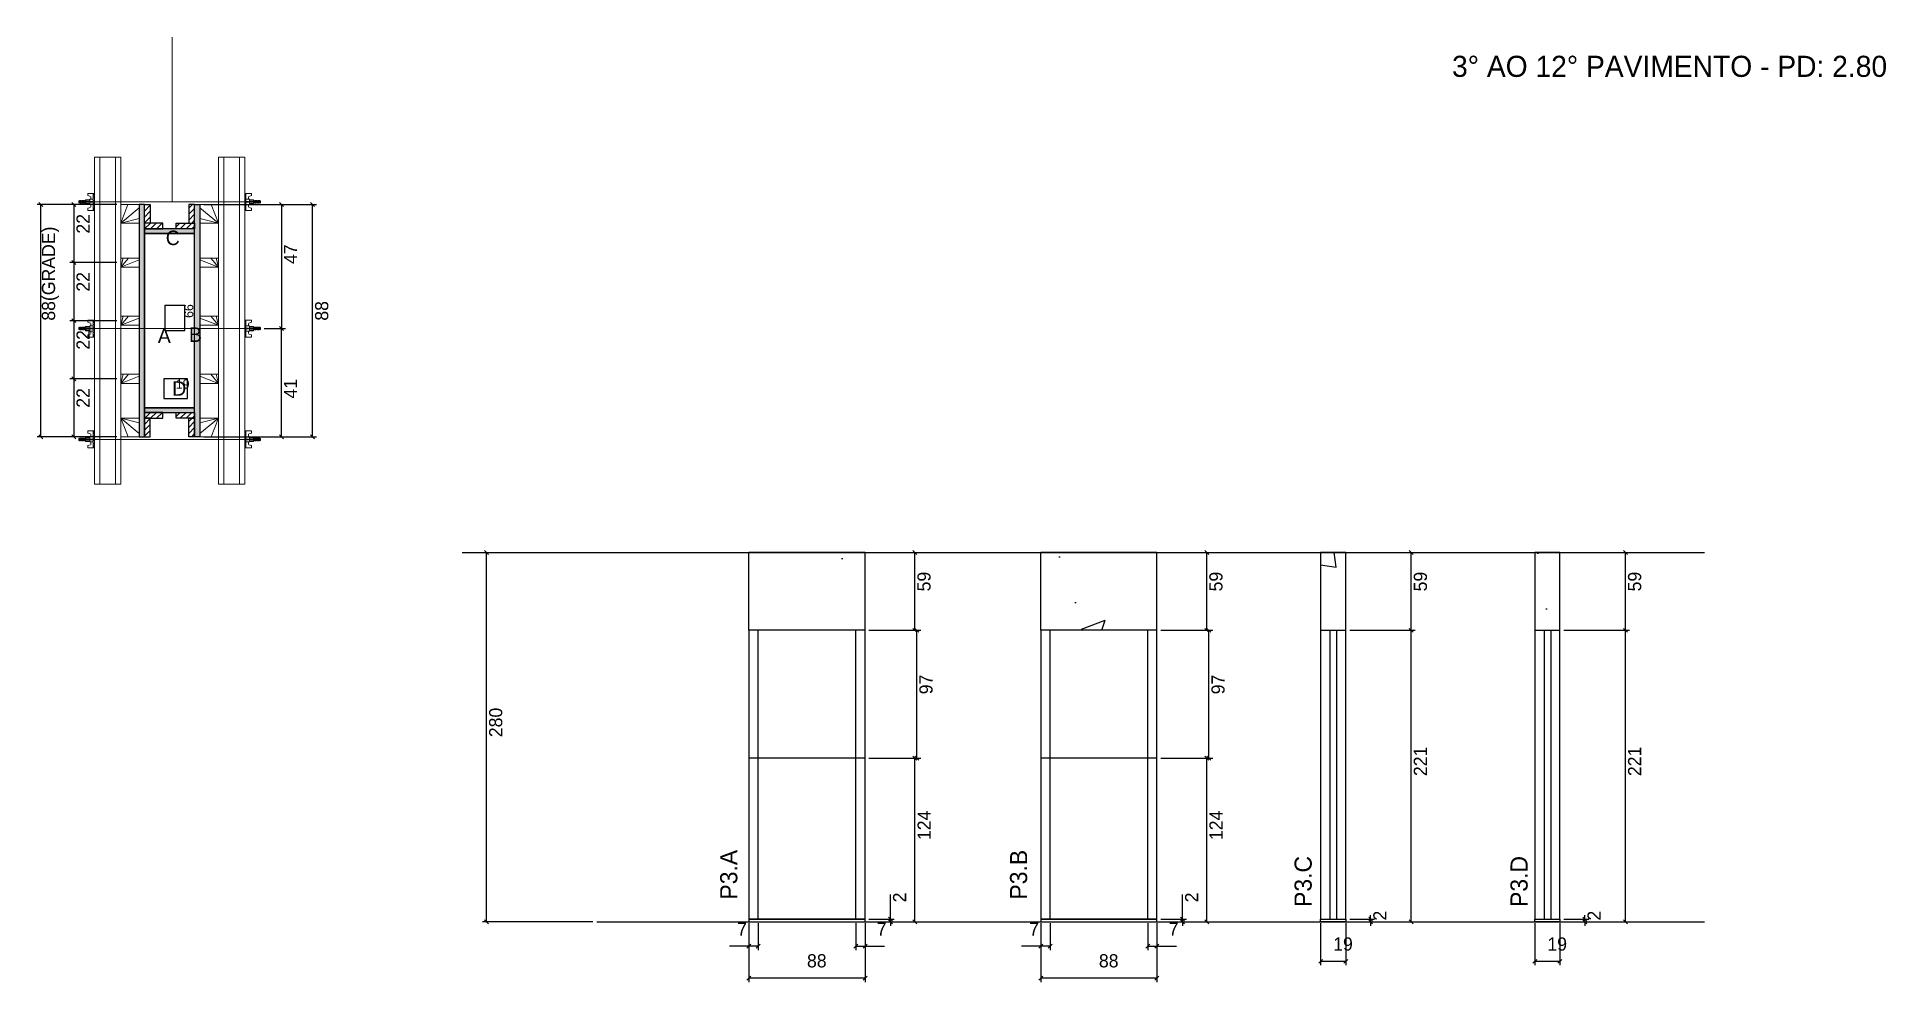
# Model space of a CAD drawing. Header units: metres. Extents: x 7451 to 8853, y 12072 to 12788.
import ezdxf

# ---------------------------------------------------------------- set-up
doc = ezdxf.new("R2010")
doc.units = ezdxf.units.M
for name, color, linetype in [('CHAPA', 7, 'Continuous'), ('COTA', 7, 'Continuous'), ('Hachura', 7, 'Continuous'), ('Madeira', 7, 'Continuous'), ('NIVEL 2° PAV.', 7, 'Continuous'), ('NOMENCLATURA', 7, 'Continuous'), ('Nível', 7, 'Continuous'), ('Painéis', 7, 'Continuous'), ('Perfil Metálico', 7, 'Continuous'), ('SARR_2.2x7', 7, 'Continuous'), ('SARRAFO', 7, 'Continuous'), ('Texto Seção', 7, 'Continuous'), ('TEXTO_GERAL', 7, 'Continuous')]:
    doc.layers.add(name, color=color, linetype=linetype)

msp = doc.modelspace()

# ---------------------------------------------------------------- hatches: boundary and pattern name
at = {"layer": 'COTA'}
h = msp.add_hatch(dxfattribs=at)
h.set_pattern_fill('AR-CONC')
h.paths.add_polyline_path([(7991.2, 12338.5), (8079.2, 12338.5), (8079.2, 12397.5), (7991.2, 12397.5), (7991.2, 12338.5)])
h = msp.add_hatch(dxfattribs=at)
h.set_pattern_fill('AR-CONC')
h.paths.add_polyline_path([(8212.5, 12338.5), (8300.5, 12338.5), (8300.5, 12397.5), (8212.5, 12397.5), (8212.5, 12338.5)])
h = msp.add_hatch(dxfattribs=at)
h.set_pattern_fill('AR-CONC')
h.paths.add_polyline_path([(8443.6, 12338.5), (8443.6, 12397.5), (8424.6, 12397.5), (8424.6, 12338.5), (8443.6, 12338.5)])
h = msp.add_hatch(dxfattribs=at)
h.set_pattern_fill('AR-CONC')
h.paths.add_polyline_path([(8606, 12338.5), (8606, 12397.5), (8587, 12397.5), (8587, 12338.5), (8606, 12338.5)])
at = {"layer": 'Hachura'}
h = msp.add_hatch(color=7, dxfattribs=at)
h.dxf.hatch_style = 1
h.paths.add_polyline_path([(7533, 12661.2), (7529, 12661.2), (7529, 12485.2), (7533, 12485.2), (7533, 12661.2)])
h = msp.add_hatch(dxfattribs=at)
h.set_pattern_fill('ANSI31')
h.paths.add_polyline_path([(7533, 12647.2), (7537.4, 12647.2), (7537.4, 12661.2), (7533, 12661.2), (7533, 12647.2)])
h = msp.add_hatch(dxfattribs=at)
h.set_pattern_fill('ANSI31')
h.paths.add_polyline_path([(7571, 12647.2), (7566.6, 12647.2), (7566.6, 12661.2), (7571, 12661.2), (7571, 12647.2)])
h = msp.add_hatch(color=7, dxfattribs=at)
h.dxf.hatch_style = 1
h.paths.add_polyline_path([(7571, 12661.2), (7575, 12661.2), (7575, 12485.2), (7571, 12485.2), (7571, 12661.2)])
h = msp.add_hatch(dxfattribs=at)
h.set_pattern_fill('ANSI31')
h.paths.add_polyline_path([(7533, 12642.8), (7533, 12647.2), (7547, 12647.2), (7547, 12642.8), (7533, 12642.8)])
h = msp.add_hatch(dxfattribs=at)
h.set_pattern_fill('ANSI31')
h.paths.add_polyline_path([(7571, 12642.8), (7571, 12647.2), (7557, 12647.2), (7557, 12642.8), (7571, 12642.8)])
h = msp.add_hatch(color=7, dxfattribs=at)
h.dxf.hatch_style = 1
h.paths.add_polyline_path([(7571, 12639.2), (7571, 12642.8), (7533, 12642.8), (7533, 12639.2), (7571, 12639.2)])
h = msp.add_hatch(color=7, dxfattribs=at)
h.dxf.hatch_style = 1
h.paths.add_polyline_path([(7571, 12639.2), (7571, 12642.8), (7533, 12642.8), (7533, 12639.2), (7571, 12639.2)])
h = msp.add_hatch(color=7, dxfattribs=at)
h.dxf.hatch_style = 1
h.paths.add_polyline_path([(7571, 12503.6), (7571, 12507.2), (7533, 12507.2), (7533, 12503.6), (7571, 12503.6)])
h = msp.add_hatch(color=7, dxfattribs=at)
h.dxf.hatch_style = 1
h.paths.add_polyline_path([(7571, 12503.6), (7571, 12507.2), (7533, 12507.2), (7533, 12503.6), (7571, 12503.6)])
h = msp.add_hatch(dxfattribs=at)
h.set_pattern_fill('ANSI31')
h.paths.add_polyline_path([(7533, 12499.2), (7533, 12503.6), (7547, 12503.6), (7547, 12499.2), (7533, 12499.2)])
h = msp.add_hatch(dxfattribs=at)
h.set_pattern_fill('ANSI31')
h.paths.add_polyline_path([(7571, 12499.2), (7571, 12503.6), (7557, 12503.6), (7557, 12499.2), (7571, 12499.2)])
h = msp.add_hatch(dxfattribs=at)
h.set_pattern_fill('ANSI31')
h.paths.add_polyline_path([(7533, 12499.2), (7537.4, 12499.2), (7537.4, 12485.2), (7533, 12485.2), (7533, 12499.2)])
h = msp.add_hatch(dxfattribs=at)
h.set_pattern_fill('ANSI31')
h.paths.add_polyline_path([(7571, 12499.2), (7566.6, 12499.2), (7566.6, 12485.2), (7571, 12485.2), (7571, 12499.2)])

# ---------------------------------------------------------------- linework, layer by layer
at = {"layer": 'CHAPA', "color": 1, "lineweight": 25}
for points in [[(7533, 12661.2), (7529, 12661.2), (7529, 12485.2), (7533, 12485.2)], [(7533, 12661.2), (7529, 12661.2), (7529, 12485.2), (7533, 12485.2)], [(7571, 12661.2), (7575, 12661.2), (7575, 12485.2), (7571, 12485.2)], [(7571, 12661.2), (7575, 12661.2), (7575, 12485.2), (7571, 12485.2)], [(7571, 12639.2), (7571, 12642.8), (7533, 12642.8), (7533, 12639.2)], [(7571, 12639.2), (7571, 12642.8), (7533, 12642.8), (7533, 12639.2)], [(7571, 12503.6), (7571, 12507.2), (7533, 12507.2), (7533, 12503.6)], [(7571, 12503.6), (7571, 12507.2), (7533, 12507.2), (7533, 12503.6)]]:
    msp.add_lwpolyline(points, close=True, dxfattribs=at)
at = {"layer": 'COTA', "color": 241, "lineweight": 25}
for p, q in [((7512, 12661.2), (7451.5, 12661.2)), ((7454.5, 12485.2), (7454.5, 12661.2)), ((7512, 12661.2), (7476.4, 12661.2)), ((7479.4, 12661.2), (7479.4, 12617.2)), ((7578, 12661.2), (7663.4, 12661.2)), ((7612, 12661.2), (7639.8, 12661.2)), ((7636.8, 12661.2), (7636.8, 12567.3)), ((7660.4, 12485.2), (7660.4, 12661.2)), ((7512, 12617.2), (7476.4, 12617.2)), ((7512, 12617.2), (7476.4, 12617.2)), ((7479.4, 12617.2), (7479.4, 12573.2)), ((7512, 12573.2), (7476.4, 12573.2)), ((7512, 12573.2), (7476.4, 12573.2)), ((7479.4, 12573.2), (7479.4, 12529.2)), ((7623.8, 12567.3), (7639.8, 12567.3)), ((7623.8, 12567.3), (7639.8, 12567.3)), ((7636.8, 12485.2), (7636.8, 12567.3)), ((7512, 12529.2), (7476.4, 12529.2)), ((7512, 12529.2), (7476.4, 12529.2)), ((7479.4, 12529.2), (7479.4, 12485.2)), ((7512, 12485.2), (7451.5, 12485.2)), ((7512, 12485.2), (7476.4, 12485.2)), ((7578, 12485.2), (7663.4, 12485.2)), ((7612, 12485.2), (7639.8, 12485.2)), ((8079.2, 12397.5), (7991.2, 12397.5)), ((7991.2, 12338.5), (7991.2, 12397.5)), ((8079.2, 12338.5), (8079.2, 12397.5)), ((8300.5, 12397.5), (8212.5, 12397.5)), ((8212.5, 12338.5), (8212.5, 12397.5)), ((8300.5, 12338.5), (8300.5, 12397.5))]:
    msp.add_line(p, q, dxfattribs=at)
at = {"layer": 'COTA', "color": 0, "lineweight": 25}
for p, q in [((7456, 12659.7), (7453, 12662.7)), ((7480.9, 12659.7), (7477.9, 12662.7)), ((7638.3, 12659.7), (7635.3, 12662.7)), ((7661.9, 12659.7), (7658.9, 12662.7)), ((7477.9, 12618.7), (7480.9, 12615.7)), ((7480.9, 12615.7), (7477.9, 12618.7)), ((7477.9, 12574.7), (7480.9, 12571.7)), ((7480.9, 12571.7), (7477.9, 12574.7)), ((7638.3, 12565.8), (7635.3, 12568.8)), ((7635.3, 12568.8), (7638.3, 12565.8)), ((7477.9, 12530.7), (7480.9, 12527.7)), ((7480.9, 12527.7), (7477.9, 12530.7)), ((7453, 12486.7), (7456, 12483.7)), ((7477.9, 12486.7), (7480.9, 12483.7)), ((7635.3, 12486.7), (7638.3, 12483.7)), ((7658.9, 12486.7), (7661.9, 12483.7)), ((8118.5, 12396), (8115.5, 12399)), ((8339.9, 12396), (8336.9, 12399)), ((8494.8, 12396), (8491.8, 12399)), ((8657.2, 12396), (8654.2, 12399)), ((8115.5, 12340), (8118.5, 12337)), ((8120, 12337), (8117, 12340)), ((8336.9, 12340), (8339.9, 12337)), ((8341.4, 12337), (8338.4, 12340)), ((8491.8, 12340), (8494.8, 12337)), ((8494.8, 12337), (8491.8, 12340)), ((8654.2, 12340), (8657.2, 12337)), ((8657.2, 12337), (8654.2, 12340)), ((8118.5, 12240), (8115.5, 12243)), ((8117, 12243), (8120, 12240)), ((8339.9, 12240), (8336.9, 12243)), ((8338.4, 12243), (8341.4, 12240)), ((8096.9, 12121), (8099.9, 12118)), ((8099.9, 12116), (8096.9, 12119)), ((8115.5, 12119), (8118.5, 12116)), ((8318.3, 12121), (8321.3, 12118)), ((8321.3, 12116), (8318.3, 12119)), ((8336.9, 12119), (8339.9, 12116)), ((8461, 12121), (8464, 12118)), ((8464, 12116), (8461, 12119)), ((8491.8, 12119), (8494.8, 12116)), ((8623.4, 12121), (8626.4, 12118)), ((8626.4, 12116), (8623.4, 12119)), ((8654.2, 12119), (8657.2, 12116)), ((7992.7, 12100.5), (7989.7, 12097.5)), ((7996.7, 12097.5), (7999.7, 12100.5)), ((8073.7, 12100.5), (8070.7, 12097.5)), ((8077.7, 12097.5), (8080.7, 12100.5)), ((8214, 12100.5), (8211, 12097.5)), ((8218, 12097.5), (8221, 12100.5)), ((8295, 12100.5), (8292, 12097.5)), ((8299, 12097.5), (8302, 12100.5)), ((8426.1, 12089.1), (8423.1, 12086.1)), ((8442.1, 12086.1), (8445.1, 12089.1)), ((8588.5, 12089.1), (8585.5, 12086.1)), ((8604.5, 12086.1), (8607.5, 12089.1)), ((7992.7, 12076.4), (7989.7, 12073.4)), ((8077.7, 12073.4), (8080.7, 12076.4)), ((8214, 12076.4), (8211, 12073.4)), ((8299, 12073.4), (8302, 12076.4))]:
    msp.add_line(p, q, dxfattribs=at)
at = {"layer": 'COTA', "color": 180, "lineweight": 25}
for p, q in [((7563.5, 12584.8), (7548.5, 12584.8)), ((7548.5, 12584.8), (7548.5, 12565.8)), ((7563.5, 12565.8), (7563.5, 12584.8)), ((7548.5, 12565.8), (7563.5, 12565.8)), ((7565.7, 12529.2), (7547.7, 12529.2)), ((7547.7, 12529.2), (7547.7, 12514.2)), ((7565.7, 12514.2), (7565.7, 12529.2)), ((7547.7, 12514.2), (7565.7, 12514.2))]:
    msp.add_line(p, q, dxfattribs=at)
at = {"layer": 'COTA', "color": 4, "lineweight": 25}
for p, q in [((8082.2, 12397.5), (8120, 12397.5)), ((8117, 12338.5), (8117, 12397.5)), ((8303.5, 12397.5), (8341.4, 12397.5)), ((8338.4, 12338.5), (8338.4, 12397.5)), ((8446.6, 12397.5), (8496.3, 12397.5)), ((8493.3, 12338.5), (8493.3, 12397.5)), ((8609, 12397.5), (8658.7, 12397.5)), ((8655.7, 12338.5), (8655.7, 12397.5)), ((8082.2, 12338.5), (8121.5, 12338.5)), ((8082.2, 12338.5), (8120, 12338.5)), ((8118.5, 12241.5), (8118.5, 12338.5)), ((8303.5, 12338.5), (8342.9, 12338.5)), ((8303.5, 12338.5), (8341.4, 12338.5)), ((8339.9, 12241.5), (8339.9, 12338.5)), ((8446.6, 12338.5), (8496.3, 12338.5)), ((8446.6, 12338.5), (8496.3, 12338.5)), ((8493.3, 12117.5), (8493.3, 12338.5)), ((8609, 12338.5), (8658.7, 12338.5)), ((8609, 12338.5), (8658.7, 12338.5)), ((8655.7, 12117.5), (8655.7, 12338.5)), ((8082.2, 12241.5), (8121.5, 12241.5)), ((8082.2, 12241.5), (8120, 12241.5)), ((8117, 12117.5), (8117, 12241.5)), ((8303.5, 12241.5), (8342.9, 12241.5)), ((8303.5, 12241.5), (8341.4, 12241.5)), ((8338.4, 12117.5), (8338.4, 12241.5)), ((8098.4, 12119.5), (8098.4, 12138.3)), ((8319.8, 12119.5), (8319.8, 12138.3)), ((7991.2, 12116.5), (7991.2, 12071.9)), ((7991.2, 12114.5), (7991.2, 12096)), ((7998.2, 12116.5), (7998.2, 12096)), ((8072.2, 12116.5), (8072.2, 12096)), ((8079.2, 12116.5), (8079.2, 12071.9)), ((8079.2, 12114.5), (8079.2, 12096)), ((8082.2, 12119.5), (8101.4, 12119.5)), ((8082.2, 12117.5), (8101.4, 12117.5)), ((8082.2, 12117.5), (8120, 12117.5)), ((8098.4, 12117.5), (8098.4, 12119.5)), ((8098.4, 12117.5), (8098.4, 12114.5)), ((8212.5, 12116.5), (8212.5, 12071.9)), ((8212.5, 12114.5), (8212.5, 12096)), ((8219.5, 12116.5), (8219.5, 12096)), ((8293.5, 12116.5), (8293.5, 12096)), ((8300.5, 12116.5), (8300.5, 12071.9)), ((8300.5, 12114.5), (8300.5, 12096)), ((8303.5, 12119.5), (8322.8, 12119.5)), ((8303.5, 12117.5), (8322.8, 12117.5)), ((8303.5, 12117.5), (8341.4, 12117.5)), ((8319.8, 12117.5), (8319.8, 12119.5)), ((8319.8, 12117.5), (8319.8, 12114.5)), ((8424.6, 12116.5), (8424.6, 12084.6)), ((8443.6, 12116.5), (8443.6, 12084.6)), ((8446.6, 12119.5), (8465.5, 12119.5)), ((8446.6, 12117.5), (8465.5, 12117.5)), ((8446.6, 12117.5), (8496.3, 12117.5)), ((8462.5, 12119.5), (8462.5, 12122.5)), ((8462.5, 12117.5), (8462.5, 12119.5)), ((8462.5, 12117.5), (8462.5, 12114.5)), ((8587, 12116.5), (8587, 12084.6)), ((8606, 12116.5), (8606, 12084.6)), ((8609, 12119.5), (8627.9, 12119.5)), ((8609, 12117.5), (8627.9, 12117.5)), ((8609, 12117.5), (8658.7, 12117.5)), ((8624.9, 12119.5), (8624.9, 12122.5)), ((8624.9, 12117.5), (8624.9, 12119.5)), ((8624.9, 12117.5), (8624.9, 12114.5)), ((7991.2, 12099), (7976.5, 12099)), ((7998.2, 12099), (7991.2, 12099)), ((8072.2, 12099), (8079.2, 12099)), ((8079.2, 12099), (8093.9, 12099)), ((8212.5, 12099), (8197.8, 12099)), ((8219.5, 12099), (8212.5, 12099)), ((8293.5, 12099), (8300.5, 12099)), ((8300.5, 12099), (8315.3, 12099)), ((8424.6, 12087.6), (8443.6, 12087.6)), ((8587, 12087.6), (8606, 12087.6)), ((8079.2, 12074.9), (7991.2, 12074.9)), ((8300.5, 12074.9), (8212.5, 12074.9))]:
    msp.add_line(p, q, dxfattribs=at)
at = {"layer": 'COTA', "color": 241, "lineweight": 25}
for points in [[(8443.6, 12338.5), (8443.6, 12397.5), (8424.6, 12397.5), (8424.6, 12338.5)], [(8606, 12338.5), (8606, 12397.5), (8587, 12397.5), (8587, 12338.5)]]:
    msp.add_lwpolyline(points, dxfattribs=at)
at = {"layer": 'Hachura', "color": 0, "lineweight": 9}
for p, q in [((7483.6, 12664.3), (7483.2, 12664)), ((7483.2, 12664), (7483.2, 12662.7)), ((7483.6, 12662.3), (7483.2, 12662.7)), ((7483.9, 12664.3), (7483.6, 12664.3)), ((7483.6, 12662.3), (7483.6, 12664.3)), ((7484.2, 12662.3), (7483.6, 12663.6)), ((7484.1, 12662.2), (7483.6, 12663.4)), ((7483.6, 12662.9), (7483.9, 12662.2)), ((7483.6, 12662.6), (7483.7, 12662.3)), ((7483.9, 12664.3), (7484.8, 12662.3)), ((7483.9, 12664.3), (7484.8, 12662.3)), ((7484, 12664.3), (7485.1, 12662.2)), ((7485.3, 12662.2), (7484.2, 12664.4)), ((7484.2, 12662.3), (7484.8, 12662.3)), ((7485, 12664.3), (7484.4, 12664.3)), ((7485.4, 12662.3), (7484.4, 12664.3)), ((7485, 12664.3), (7486, 12662.3)), ((7485.1, 12664.3), (7486.2, 12662.2)), ((7486.4, 12662.2), (7485.4, 12664.4)), ((7486, 12662.3), (7485.4, 12662.3)), ((7486.2, 12664.3), (7485.6, 12664.3)), ((7486.5, 12662.3), (7485.6, 12664.3)), ((7485.8, 12664.3), (7485.6, 12664.3)), ((7486.2, 12664.3), (7487.2, 12662.3)), ((7486.3, 12664.3), (7487.4, 12662.2)), ((7487.6, 12662.2), (7486.5, 12664.4)), ((7486.7, 12662.3), (7486.5, 12662.3)), ((7487.4, 12664.3), (7486.7, 12664.3)), ((7487.7, 12662.3), (7486.7, 12664.3)), ((7486.7, 12662.3), (7487.2, 12662.3)), ((7487.4, 12664.3), (7488.3, 12662.3)), ((7488.3, 12663.1), (7487.7, 12664.4)), ((7487.7, 12662.3), (7488.3, 12662.3)), ((7488.3, 12663.4), (7487.9, 12664.3)), ((7488.3, 12664.3), (7487.9, 12664.3)), ((7488.3, 12661.6), (7488.3, 12664.9)), ((7488.3, 12664.9), (7491.5, 12664.9)), ((7488.3, 12663.9), (7491.5, 12663.9)), ((7488.3, 12662.3), (7491.5, 12662.3)), ((7491.5, 12661.6), (7488.3, 12661.6)), ((7488.4, 12661.6), (7488.4, 12664.9)), ((7495, 12669.7), (7489.9, 12669.7)), ((7489.9, 12669.7), (7489.9, 12668)), ((7489.9, 12668), (7492.1, 12667.4)), ((7489.9, 12658.5), (7492.1, 12659)), ((7489.9, 12656.8), (7489.9, 12658.5)), ((7491.5, 12665.2), (7491.5, 12661.3)), ((7494.1, 12665.2), (7491.5, 12665.2)), ((7491.5, 12661.3), (7491.5, 12661.6)), ((7491.5, 12661.3), (7491.5, 12661.6)), ((7491.5, 12661.3), (7494.1, 12661.3)), ((7494.1, 12663.6), (7492.1, 12663.6)), ((7492.1, 12663), (7494.1, 12663)), ((7492.3, 12667.1), (7492.3, 12665.2)), ((7492.3, 12659.4), (7492.3, 12661.3)), ((7494.1, 12669.7), (7494.1, 12656.8)), ((7494.1, 12669.7), (7494.1, 12664.5)), ((7494.1, 12669.5), (7495, 12669.5)), ((7494.1, 12669.3), (7495, 12669.3)), ((7494.1, 12669), (7495, 12669)), ((7494.1, 12668.5), (7495, 12668.5)), ((7494.1, 12667.7), (7495, 12667.7)), ((7494.1, 12666.3), (7495, 12666.3)), ((7494.1, 12663.2), (7494.1, 12665.2)), ((7494.1, 12664.5), (7494.1, 12663.9)), ((7494.1, 12663.2), (7495, 12663.2)), ((7494.1, 12660.2), (7495, 12660.2)), ((7494.1, 12658.8), (7495, 12658.8)), ((7494.1, 12657.9), (7495, 12657.9)), ((7494.4, 12664.2), (7494.2, 12664.2)), ((7494.3, 12662.3), (7494.7, 12662.3)), ((7494.9, 12664.2), (7494.4, 12664.2)), ((7495, 12656.8), (7495, 12669.7)), ((7495, 12657.7), (7495, 12665.6)), ((7609, 12656.8), (7609, 12669.7)), ((7609, 12669.7), (7614.2, 12669.7)), ((7610, 12669.5), (7609, 12669.5)), ((7610, 12669.3), (7609, 12669.3)), ((7610, 12669), (7609, 12669)), ((7610, 12668.5), (7609, 12668.5)), ((7610, 12667.7), (7609, 12667.7)), ((7610, 12666.3), (7609, 12666.3)), ((7609, 12657.7), (7609, 12665.6)), ((7609.9, 12663.2), (7609, 12663.2)), ((7610, 12660.2), (7609, 12660.2)), ((7610, 12658.8), (7609, 12658.8)), ((7610, 12657.9), (7609, 12657.9)), ((7609.2, 12664.2), (7609.6, 12664.2)), ((7609.8, 12662.3), (7609.4, 12662.3)), ((7609.6, 12664.2), (7609.8, 12664.2)), ((7609.9, 12669.7), (7609.9, 12656.8)), ((7609.9, 12669.7), (7609.9, 12664.5)), ((7609.9, 12663.2), (7609.9, 12665.2)), ((7609.9, 12665.2), (7612.5, 12665.2)), ((7609.9, 12664.5), (7609.9, 12663.9)), ((7609.9, 12663.6), (7611.9, 12663.6)), ((7611.9, 12663), (7609.9, 12663)), ((7612.5, 12661.3), (7609.9, 12661.3)), ((7611.7, 12667.1), (7611.7, 12665.2)), ((7611.7, 12659.4), (7611.7, 12661.3)), ((7614.2, 12668), (7612, 12667.4)), ((7614.2, 12658.5), (7612, 12659)), ((7612.5, 12665.2), (7612.5, 12661.3)), ((7615.7, 12664.9), (7612.5, 12664.9)), ((7615.7, 12663.9), (7612.5, 12663.9)), ((7615.7, 12662.3), (7612.5, 12662.3)), ((7612.5, 12661.6), (7615.7, 12661.6)), ((7612.5, 12661.3), (7612.5, 12661.6)), ((7612.5, 12661.3), (7612.5, 12661.6)), ((7614.2, 12669.7), (7614.2, 12668)), ((7614.2, 12656.8), (7614.2, 12658.5)), ((7615.7, 12661.6), (7615.7, 12664.9)), ((7615.7, 12661.6), (7615.7, 12664.9)), ((7615.7, 12663.1), (7616.4, 12664.4)), ((7616.7, 12664.3), (7615.7, 12662.3)), ((7615.7, 12663.4), (7616.2, 12664.3)), ((7615.7, 12664.3), (7616.2, 12664.3)), ((7616.4, 12662.3), (7615.7, 12662.3)), ((7616.4, 12662.3), (7617.4, 12664.3)), ((7616.5, 12662.2), (7617.5, 12664.4)), ((7616.7, 12664.3), (7617.4, 12664.3)), ((7617.8, 12664.3), (7616.7, 12662.2)), ((7617.9, 12664.3), (7616.9, 12662.3)), ((7617.3, 12662.3), (7616.9, 12662.3)), ((7617.3, 12662.3), (7617.5, 12662.3)), ((7617.5, 12662.3), (7618.5, 12664.3)), ((7617.6, 12662.2), (7618.7, 12664.4)), ((7617.9, 12664.3), (7618.5, 12664.3)), ((7618.9, 12664.3), (7617.9, 12662.2)), ((7619, 12664.3), (7618.1, 12662.3)), ((7618.1, 12662.3), (7618.7, 12662.3)), ((7618.3, 12664.3), (7618.5, 12664.3)), ((7618.7, 12662.3), (7619.7, 12664.3)), ((7618.8, 12662.2), (7619.9, 12664.4)), ((7619, 12664.3), (7619.7, 12664.3)), ((7620.1, 12664.3), (7619, 12662.2)), ((7620.2, 12664.3), (7619.2, 12662.3)), ((7620.2, 12664.3), (7619.2, 12662.3)), ((7619.9, 12662.3), (7619.2, 12662.3)), ((7619.9, 12662.3), (7620.5, 12663.6)), ((7619.9, 12662.2), (7620.5, 12663.4)), ((7620.2, 12664.3), (7620.5, 12664.3)), ((7620.5, 12662.9), (7620.2, 12662.2)), ((7620.5, 12662.6), (7620.4, 12662.3)), ((7620.5, 12664.3), (7620.8, 12664)), ((7620.5, 12662.3), (7620.5, 12664.3)), ((7620.5, 12662.3), (7620.8, 12662.7)), ((7620.8, 12664), (7620.8, 12662.7)), ((7494.1, 12656.8), (7489.9, 12656.8)), ((7494.1, 12657.5), (7495, 12657.5)), ((7494.1, 12657.1), (7495, 12657.1)), ((7494.1, 12656.9), (7495, 12656.9)), ((7494.1, 12656.8), (7495, 12656.8)), ((7610, 12657.5), (7609, 12657.5)), ((7610, 12657.1), (7609, 12657.1)), ((7610, 12656.9), (7609, 12656.9)), ((7609.9, 12656.8), (7609, 12656.8)), ((7609.9, 12656.8), (7614.2, 12656.8)), ((7495, 12573.7), (7489.9, 12573.7)), ((7489.9, 12573.7), (7489.9, 12572)), ((7494.1, 12573.7), (7494.1, 12560.8)), ((7494.1, 12573.7), (7494.1, 12568.5)), ((7494.1, 12573.5), (7495, 12573.5)), ((7495, 12560.8), (7495, 12573.7)), ((7609, 12560.8), (7609, 12573.7)), ((7609, 12573.7), (7614.2, 12573.7)), ((7610, 12573.5), (7609, 12573.5)), ((7609.9, 12573.7), (7609.9, 12560.8)), ((7609.9, 12573.7), (7609.9, 12568.5)), ((7614.2, 12573.7), (7614.2, 12572)), ((7483.6, 12568.3), (7483.2, 12568)), ((7483.2, 12568), (7483.2, 12566.7)), ((7483.6, 12566.3), (7483.2, 12566.7)), ((7483.9, 12568.3), (7483.6, 12568.3)), ((7483.6, 12566.3), (7483.6, 12568.3)), ((7484.2, 12566.3), (7483.6, 12567.6)), ((7484.1, 12566.2), (7483.6, 12567.4)), ((7483.6, 12566.9), (7483.9, 12566.2)), ((7483.6, 12566.6), (7483.7, 12566.3)), ((7483.9, 12568.3), (7484.8, 12566.3)), ((7483.9, 12568.3), (7484.8, 12566.3)), ((7484, 12568.3), (7485.1, 12566.2)), ((7485.3, 12566.2), (7484.2, 12568.4)), ((7484.2, 12566.3), (7484.8, 12566.3)), ((7485, 12568.3), (7484.4, 12568.3)), ((7485.4, 12566.3), (7484.4, 12568.3)), ((7485, 12568.3), (7486, 12566.3)), ((7485.1, 12568.3), (7486.2, 12566.2)), ((7486.4, 12566.2), (7485.4, 12568.4)), ((7486, 12566.3), (7485.4, 12566.3)), ((7486.2, 12568.3), (7485.6, 12568.3)), ((7486.5, 12566.3), (7485.6, 12568.3)), ((7485.8, 12568.3), (7485.6, 12568.3)), ((7486.2, 12568.3), (7487.2, 12566.3)), ((7486.3, 12568.3), (7487.4, 12566.2)), ((7487.6, 12566.2), (7486.5, 12568.4)), ((7486.7, 12566.3), (7486.5, 12566.3)), ((7487.4, 12568.3), (7486.7, 12568.3)), ((7487.7, 12566.3), (7486.7, 12568.3)), ((7486.7, 12566.3), (7487.2, 12566.3)), ((7487.4, 12568.3), (7488.3, 12566.3)), ((7488.3, 12567.1), (7487.7, 12568.4)), ((7487.7, 12566.3), (7488.3, 12566.3)), ((7488.3, 12567.4), (7487.9, 12568.3)), ((7488.3, 12568.3), (7487.9, 12568.3)), ((7488.3, 12565.6), (7488.3, 12568.9)), ((7488.3, 12568.9), (7491.5, 12568.9)), ((7488.3, 12567.9), (7491.5, 12567.9)), ((7488.3, 12566.3), (7491.5, 12566.3)), ((7491.5, 12565.6), (7488.3, 12565.6)), ((7488.4, 12565.6), (7488.4, 12568.9)), ((7489.9, 12572), (7492.1, 12571.4)), ((7489.9, 12562.5), (7492.1, 12563)), ((7489.9, 12560.8), (7489.9, 12562.5)), ((7494.1, 12560.8), (7489.9, 12560.8)), ((7491.5, 12569.2), (7491.5, 12565.3)), ((7494.1, 12569.2), (7491.5, 12569.2)), ((7491.5, 12565.3), (7491.5, 12565.6)), ((7491.5, 12565.3), (7491.5, 12565.6)), ((7491.5, 12565.3), (7494.1, 12565.3)), ((7494.1, 12567.6), (7492.1, 12567.6)), ((7492.1, 12567), (7494.1, 12567)), ((7492.3, 12571.1), (7492.3, 12569.2)), ((7492.3, 12563.4), (7492.3, 12565.3)), ((7494.1, 12573.3), (7495, 12573.3)), ((7494.1, 12573), (7495, 12573)), ((7494.1, 12572.5), (7495, 12572.5)), ((7494.1, 12571.7), (7495, 12571.7)), ((7494.1, 12570.3), (7495, 12570.3)), ((7494.1, 12567.2), (7494.1, 12569.2)), ((7494.1, 12568.5), (7494.1, 12567.9)), ((7494.1, 12567.2), (7495, 12567.2)), ((7494.1, 12564.2), (7495, 12564.2)), ((7494.1, 12562.8), (7495, 12562.8)), ((7494.1, 12561.9), (7495, 12561.9)), ((7494.1, 12561.5), (7495, 12561.5)), ((7494.1, 12561.1), (7495, 12561.1)), ((7494.1, 12560.9), (7495, 12560.9)), ((7494.1, 12560.8), (7495, 12560.8)), ((7494.4, 12568.2), (7494.2, 12568.2)), ((7494.3, 12566.3), (7494.7, 12566.3)), ((7494.9, 12568.2), (7494.4, 12568.2)), ((7495, 12561.7), (7495, 12569.6)), ((7610, 12573.3), (7609, 12573.3)), ((7610, 12573), (7609, 12573)), ((7610, 12572.5), (7609, 12572.5)), ((7610, 12571.7), (7609, 12571.7)), ((7610, 12570.3), (7609, 12570.3)), ((7609, 12561.7), (7609, 12569.6)), ((7609.9, 12567.2), (7609, 12567.2)), ((7610, 12564.2), (7609, 12564.2)), ((7610, 12562.8), (7609, 12562.8)), ((7610, 12561.9), (7609, 12561.9)), ((7610, 12561.5), (7609, 12561.5)), ((7610, 12561.1), (7609, 12561.1)), ((7610, 12560.9), (7609, 12560.9)), ((7609.9, 12560.8), (7609, 12560.8)), ((7609.2, 12568.2), (7609.6, 12568.2)), ((7609.8, 12566.3), (7609.4, 12566.3)), ((7609.6, 12568.2), (7609.8, 12568.2)), ((7609.9, 12567.2), (7609.9, 12569.2)), ((7609.9, 12569.2), (7612.5, 12569.2)), ((7609.9, 12568.5), (7609.9, 12567.9)), ((7609.9, 12567.6), (7611.9, 12567.6)), ((7611.9, 12567), (7609.9, 12567)), ((7612.5, 12565.3), (7609.9, 12565.3)), ((7609.9, 12560.8), (7614.2, 12560.8)), ((7611.7, 12571.1), (7611.7, 12569.2)), ((7611.7, 12563.4), (7611.7, 12565.3)), ((7614.2, 12572), (7612, 12571.4)), ((7614.2, 12562.5), (7612, 12563)), ((7612.5, 12569.2), (7612.5, 12565.3)), ((7615.7, 12568.9), (7612.5, 12568.9)), ((7615.7, 12567.9), (7612.5, 12567.9)), ((7615.7, 12566.3), (7612.5, 12566.3)), ((7612.5, 12565.6), (7615.7, 12565.6)), ((7612.5, 12565.3), (7612.5, 12565.6)), ((7612.5, 12565.3), (7612.5, 12565.6)), ((7614.2, 12560.8), (7614.2, 12562.5)), ((7615.7, 12565.6), (7615.7, 12568.9)), ((7615.7, 12565.6), (7615.7, 12568.9)), ((7615.7, 12567.1), (7616.4, 12568.4)), ((7616.7, 12568.3), (7615.7, 12566.3)), ((7615.7, 12567.4), (7616.2, 12568.3)), ((7615.7, 12568.3), (7616.2, 12568.3)), ((7616.4, 12566.3), (7615.7, 12566.3)), ((7616.4, 12566.3), (7617.4, 12568.3)), ((7616.5, 12566.2), (7617.5, 12568.4)), ((7616.7, 12568.3), (7617.4, 12568.3)), ((7617.8, 12568.3), (7616.7, 12566.2)), ((7617.9, 12568.3), (7616.9, 12566.3)), ((7617.3, 12566.3), (7616.9, 12566.3)), ((7617.3, 12566.3), (7617.5, 12566.3)), ((7617.5, 12566.3), (7618.5, 12568.3)), ((7617.6, 12566.2), (7618.7, 12568.4)), ((7617.9, 12568.3), (7618.5, 12568.3)), ((7618.9, 12568.3), (7617.9, 12566.2)), ((7619, 12568.3), (7618.1, 12566.3)), ((7618.1, 12566.3), (7618.7, 12566.3)), ((7618.3, 12568.3), (7618.5, 12568.3)), ((7618.7, 12566.3), (7619.7, 12568.3)), ((7618.8, 12566.2), (7619.9, 12568.4)), ((7619, 12568.3), (7619.7, 12568.3)), ((7620.1, 12568.3), (7619, 12566.2)), ((7620.2, 12568.3), (7619.2, 12566.3)), ((7620.2, 12568.3), (7619.2, 12566.3)), ((7619.9, 12566.3), (7619.2, 12566.3)), ((7619.9, 12566.3), (7620.5, 12567.6)), ((7619.9, 12566.2), (7620.5, 12567.4)), ((7620.2, 12568.3), (7620.5, 12568.3)), ((7620.5, 12566.9), (7620.2, 12566.2)), ((7620.5, 12566.6), (7620.4, 12566.3)), ((7620.5, 12568.3), (7620.8, 12568)), ((7620.5, 12566.3), (7620.5, 12568.3)), ((7620.5, 12566.3), (7620.8, 12566.7)), ((7620.8, 12568), (7620.8, 12566.7)), ((7494.1, 12489.7), (7489.9, 12489.7)), ((7489.9, 12489.7), (7489.9, 12488)), ((7494.1, 12476.8), (7494.1, 12489.7)), ((7494.1, 12489.7), (7495, 12489.7)), ((7494.1, 12489.5), (7495, 12489.5)), ((7495, 12489.7), (7495, 12476.8)), ((7609, 12489.7), (7609, 12476.8)), ((7609.9, 12489.7), (7609, 12489.7)), ((7610, 12489.5), (7609, 12489.5)), ((7609.9, 12476.8), (7609.9, 12489.7)), ((7609.9, 12489.7), (7614.2, 12489.7)), ((7614.2, 12489.7), (7614.2, 12488)), ((7483.6, 12484.1), (7483.2, 12483.8)), ((7483.2, 12482.5), (7483.2, 12483.8)), ((7483.6, 12482.2), (7483.2, 12482.5)), ((7483.6, 12483.6), (7483.9, 12484.3)), ((7484.1, 12484.2), (7483.6, 12483.1)), ((7483.6, 12483.9), (7483.7, 12484.1)), ((7484.2, 12484.1), (7483.6, 12482.8)), ((7483.6, 12484.1), (7483.6, 12482.2)), ((7483.9, 12482.2), (7483.6, 12482.2)), ((7483.9, 12482.2), (7484.8, 12484.1)), ((7483.9, 12482.2), (7484.8, 12484.1)), ((7484, 12482.1), (7485.1, 12484.3)), ((7485.3, 12484.2), (7484.2, 12482.1)), ((7484.2, 12484.1), (7484.8, 12484.1)), ((7485.4, 12484.1), (7484.4, 12482.2)), ((7485, 12482.2), (7484.4, 12482.2)), ((7485, 12482.2), (7486, 12484.1)), ((7485.1, 12482.1), (7486.2, 12484.3)), ((7486.4, 12484.2), (7485.4, 12482.1)), ((7486, 12484.1), (7485.4, 12484.1)), ((7486.5, 12484.1), (7485.6, 12482.2)), ((7486.2, 12482.2), (7485.6, 12482.2)), ((7485.8, 12482.2), (7485.6, 12482.2)), ((7486.2, 12482.2), (7487.2, 12484.1)), ((7486.3, 12482.1), (7487.4, 12484.3)), ((7487.6, 12484.2), (7486.5, 12482.1)), ((7486.7, 12484.1), (7486.5, 12484.1)), ((7486.7, 12484.1), (7487.2, 12484.1)), ((7487.7, 12484.1), (7486.7, 12482.2)), ((7487.4, 12482.2), (7486.7, 12482.2)), ((7487.4, 12482.2), (7488.3, 12484.1)), ((7487.7, 12484.1), (7488.3, 12484.1)), ((7488.3, 12483.4), (7487.7, 12482.1)), ((7488.3, 12483.1), (7487.9, 12482.2)), ((7488.3, 12482.2), (7487.9, 12482.2)), ((7488.3, 12484.9), (7488.3, 12481.6)), ((7491.5, 12484.9), (7488.3, 12484.9)), ((7488.3, 12484.1), (7491.5, 12484.1)), ((7488.3, 12482.6), (7491.5, 12482.6)), ((7488.3, 12481.6), (7491.5, 12481.6)), ((7488.4, 12484.9), (7488.4, 12481.6)), ((7489.9, 12488), (7492.1, 12487.4)), ((7489.9, 12478.5), (7492.1, 12479)), ((7489.9, 12476.8), (7489.9, 12478.5)), ((7495, 12476.8), (7489.9, 12476.8)), ((7491.5, 12481.3), (7491.5, 12485.2)), ((7491.5, 12485.2), (7494.1, 12485.2)), ((7491.5, 12485.2), (7491.5, 12484.9)), ((7491.5, 12485.2), (7491.5, 12484.9)), ((7494.1, 12481.3), (7491.5, 12481.3)), ((7492.1, 12483.4), (7494.1, 12483.4)), ((7494.1, 12482.9), (7492.1, 12482.9)), ((7492.3, 12487.1), (7492.3, 12485.2)), ((7492.3, 12479.4), (7492.3, 12481.3)), ((7494.1, 12489.3), (7495, 12489.3)), ((7494.1, 12489), (7495, 12489)), ((7494.1, 12488.5), (7495, 12488.5)), ((7494.1, 12487.7), (7495, 12487.7)), ((7494.1, 12486.3), (7495, 12486.3)), ((7494.1, 12483.2), (7494.1, 12481.3)), ((7494.1, 12483.2), (7495, 12483.2)), ((7494.1, 12481.9), (7494.1, 12482.6)), ((7494.1, 12476.8), (7494.1, 12481.9)), ((7494.1, 12480.2), (7495, 12480.2)), ((7494.1, 12478.8), (7495, 12478.8)), ((7494.1, 12477.9), (7495, 12477.9)), ((7494.1, 12477.5), (7495, 12477.5)), ((7494.1, 12477.1), (7495, 12477.1)), ((7494.1, 12476.9), (7495, 12476.9)), ((7494.4, 12482.3), (7494.2, 12482.3)), ((7494.3, 12484.2), (7494.7, 12484.2)), ((7494.9, 12482.3), (7494.4, 12482.3)), ((7495, 12488.7), (7495, 12480.9)), ((7610, 12489.3), (7609, 12489.3)), ((7610, 12489), (7609, 12489)), ((7609, 12488.7), (7609, 12480.9)), ((7610, 12488.5), (7609, 12488.5)), ((7610, 12487.7), (7609, 12487.7)), ((7610, 12486.3), (7609, 12486.3)), ((7609.9, 12483.2), (7609, 12483.2)), ((7610, 12480.2), (7609, 12480.2)), ((7610, 12478.8), (7609, 12478.8)), ((7610, 12477.9), (7609, 12477.9)), ((7610, 12477.5), (7609, 12477.5)), ((7610, 12477.1), (7609, 12477.1)), ((7610, 12476.9), (7609, 12476.9)), ((7609, 12476.8), (7614.2, 12476.8)), ((7609.2, 12482.3), (7609.6, 12482.3)), ((7609.8, 12484.2), (7609.4, 12484.2)), ((7609.6, 12482.3), (7609.8, 12482.3)), ((7612.5, 12485.2), (7609.9, 12485.2)), ((7611.9, 12483.4), (7609.9, 12483.4)), ((7609.9, 12483.2), (7609.9, 12481.3)), ((7609.9, 12482.9), (7611.9, 12482.9)), ((7609.9, 12481.9), (7609.9, 12482.6)), ((7609.9, 12476.8), (7609.9, 12481.9)), ((7609.9, 12481.3), (7612.5, 12481.3)), ((7611.7, 12487.1), (7611.7, 12485.2)), ((7611.7, 12479.4), (7611.7, 12481.3)), ((7614.2, 12488), (7612, 12487.4)), ((7614.2, 12478.5), (7612, 12479)), ((7612.5, 12481.3), (7612.5, 12485.2)), ((7612.5, 12485.2), (7612.5, 12484.9)), ((7612.5, 12485.2), (7612.5, 12484.9)), ((7612.5, 12484.9), (7615.7, 12484.9)), ((7615.7, 12484.1), (7612.5, 12484.1)), ((7615.7, 12482.6), (7612.5, 12482.6)), ((7615.7, 12481.6), (7612.5, 12481.6)), ((7614.2, 12476.8), (7614.2, 12478.5)), ((7615.7, 12484.9), (7615.7, 12481.6)), ((7615.7, 12484.9), (7615.7, 12481.6)), ((7616.4, 12484.1), (7615.7, 12484.1)), ((7616.7, 12482.2), (7615.7, 12484.1)), ((7615.7, 12483.4), (7616.4, 12482.1)), ((7615.7, 12483.1), (7616.2, 12482.2)), ((7615.7, 12482.2), (7616.2, 12482.2)), ((7616.4, 12484.1), (7617.4, 12482.2)), ((7616.5, 12484.2), (7617.5, 12482.1)), ((7617.8, 12482.1), (7616.7, 12484.3)), ((7616.7, 12482.2), (7617.4, 12482.2)), ((7617.3, 12484.1), (7616.9, 12484.1)), ((7617.9, 12482.2), (7616.9, 12484.1)), ((7617.3, 12484.1), (7617.5, 12484.1)), ((7617.5, 12484.1), (7618.5, 12482.2)), ((7617.6, 12484.2), (7618.7, 12482.1)), ((7618.9, 12482.1), (7617.9, 12484.3)), ((7617.9, 12482.2), (7618.5, 12482.2)), ((7618.1, 12484.1), (7618.7, 12484.1)), ((7619, 12482.2), (7618.1, 12484.1)), ((7618.3, 12482.2), (7618.5, 12482.2)), ((7618.7, 12484.1), (7619.7, 12482.2)), ((7618.8, 12484.2), (7619.9, 12482.1)), ((7620.1, 12482.1), (7619, 12484.3)), ((7619, 12482.2), (7619.7, 12482.2)), ((7620.2, 12482.2), (7619.2, 12484.1)), ((7619.9, 12484.1), (7619.2, 12484.1)), ((7620.2, 12482.2), (7619.2, 12484.1)), ((7619.9, 12484.2), (7620.5, 12483.1)), ((7619.9, 12484.1), (7620.5, 12482.8)), ((7620.5, 12483.6), (7620.2, 12484.3)), ((7620.2, 12482.2), (7620.5, 12482.2)), ((7620.5, 12483.9), (7620.4, 12484.1)), ((7620.5, 12484.1), (7620.8, 12483.8)), ((7620.5, 12484.1), (7620.5, 12482.2)), ((7620.5, 12482.2), (7620.8, 12482.5)), ((7620.8, 12482.5), (7620.8, 12483.8))]:
    msp.add_line(p, q, dxfattribs=at)
at = {"layer": 'Hachura', "color": 251, "lineweight": 9}
for p, q in [((7619.8, 12663.2), (7488, 12663.2)), ((7619.8, 12567.2), (7488, 12567.2)), ((7619.8, 12483.2), (7488, 12483.2))]:
    msp.add_line(p, q, dxfattribs=at)
at = {"layer": 'Madeira', "color": 126, "lineweight": 18}
for p, q in [((7515, 12647.2), (7520.4, 12661.2)), ((7515, 12647.2), (7529, 12658.7)), ((7589, 12647.2), (7575, 12658.7)), ((7589, 12647.2), (7583.6, 12661.2)), ((7515, 12647.2), (7529, 12650.7)), ((7589, 12647.2), (7575, 12650.7)), ((7515, 12613.7), (7520.8, 12620.7)), ((7515, 12613.7), (7516.8, 12620.7)), ((7515, 12613.7), (7529, 12619.2)), ((7589, 12613.7), (7575, 12619.2)), ((7589, 12613.7), (7583.3, 12620.7)), ((7589, 12613.7), (7587.3, 12620.7)), ((7515, 12569.7), (7520.8, 12576.7)), ((7515, 12569.7), (7516.8, 12576.7)), ((7515, 12569.7), (7529, 12575.2)), ((7589, 12569.7), (7575, 12575.2)), ((7589, 12569.7), (7583.3, 12576.7)), ((7589, 12569.7), (7587.3, 12576.7)), ((7515, 12525.7), (7520.8, 12532.7)), ((7515, 12525.7), (7516.8, 12532.7)), ((7589, 12525.7), (7583.3, 12532.7)), ((7589, 12525.7), (7587.3, 12532.7)), ((7515, 12525.7), (7529, 12531.2)), ((7589, 12525.7), (7575, 12531.2)), ((7515, 12499.2), (7529, 12487.7)), ((7515, 12499.2), (7529, 12495.8)), ((7515, 12499.2), (7520.5, 12485.2)), ((7589, 12499.2), (7575, 12487.7)), ((7589, 12499.2), (7575, 12495.8)), ((7589, 12499.2), (7583.6, 12485.2))]:
    msp.add_line(p, q, dxfattribs=at)
for points in [[(7515, 12485.2), (7529, 12485.2), (7529, 12661.2), (7515, 12661.2)], [(7515, 12647.2), (7529, 12647.2), (7529, 12661.2), (7515, 12661.2)], [(7589, 12485.2), (7575, 12485.2), (7575, 12661.2), (7589, 12661.2)], [(7589, 12647.2), (7575, 12647.2), (7575, 12661.2), (7589, 12661.2)], [(7515, 12613.7), (7515, 12620.7), (7529, 12620.7), (7529, 12613.7)], [(7589, 12613.7), (7589, 12620.7), (7575, 12620.7), (7575, 12613.7)], [(7515, 12569.7), (7515, 12576.7), (7529, 12576.7), (7529, 12569.7)], [(7589, 12569.7), (7589, 12576.7), (7575, 12576.7), (7575, 12569.7)], [(7515, 12525.7), (7515, 12532.7), (7529, 12532.7), (7529, 12525.7)], [(7589, 12525.7), (7589, 12532.7), (7575, 12532.7), (7575, 12525.7)], [(7515, 12499.2), (7529, 12499.2), (7529, 12485.2), (7515, 12485.2)], [(7589, 12499.2), (7575, 12499.2), (7575, 12485.2), (7589, 12485.2)]]:
    msp.add_lwpolyline(points, close=True, dxfattribs=at)
at = {"layer": 'NIVEL 2° PAV.', "color": 4, "lineweight": 25}
for p, q in [((7789.2, 12397.5), (7795.3, 12397.5)), ((7792.3, 12117.5), (7792.3, 12397.5)), ((7872.9, 12117.5), (7789.3, 12117.5))]:
    msp.add_line(p, q, dxfattribs=at)
at = {"layer": 'NIVEL 2° PAV.', "color": 0, "lineweight": 25}
for p, q in [((7793.8, 12396), (7790.8, 12399)), ((7790.8, 12119), (7793.8, 12116))]:
    msp.add_line(p, q, dxfattribs=at)
at = {"layer": 'Nível', "color": 4, "lineweight": 25}
for p, q in [((7773.7, 12397.5), (8715.7, 12397.5)), ((7875.9, 12117.5), (8715.7, 12117.5))]:
    msp.add_line(p, q, dxfattribs=at)
at = {"layer": 'Painéis', "color": 200, "lineweight": 25}
for p, q in [((7991.2, 12338.5), (7991.2, 12117.5)), ((8079.2, 12338.5), (7991.2, 12338.5)), ((8079.2, 12338.5), (7991.2, 12338.5)), ((8079.2, 12119.5), (8079.2, 12338.5)), ((8212.5, 12338.5), (8212.5, 12117.5)), ((8300.5, 12338.5), (8212.5, 12338.5)), ((8300.5, 12338.5), (8212.5, 12338.5)), ((8300.5, 12119.5), (8300.5, 12338.5)), ((8424.6, 12338.5), (8424.6, 12119.5)), ((8424.6, 12338.5), (8443.6, 12338.5)), ((8443.6, 12119.5), (8443.6, 12338.5)), ((8587, 12338.5), (8587, 12119.5)), ((8587, 12338.5), (8606, 12338.5)), ((8606, 12119.5), (8606, 12338.5)), ((8079.2, 12241.5), (7991.2, 12241.5)), ((8300.5, 12241.5), (8212.5, 12241.5)), ((7991.2, 12119.5), (8079.2, 12119.5)), ((8212.5, 12119.5), (8300.5, 12119.5)), ((8424.6, 12119.5), (8443.6, 12119.5)), ((8587, 12119.5), (8606, 12119.5))]:
    msp.add_line(p, q, dxfattribs=at)
for points in [[(7533, 12507.2), (7571, 12507.2), (7571, 12639.2), (7533, 12639.2)], [(8079.2, 12119.5), (7991.2, 12119.5), (7991.2, 12117.5), (8079.2, 12117.5)], [(8300.5, 12119.5), (8212.5, 12119.5), (8212.5, 12117.5), (8300.5, 12117.5)], [(8424.6, 12119.5), (8443.6, 12119.5), (8443.6, 12117.5), (8424.6, 12117.5)], [(8587, 12119.5), (8606, 12119.5), (8606, 12117.5), (8587, 12117.5)]]:
    msp.add_lwpolyline(points, close=True, dxfattribs=at)
at = {"layer": 'Perfil Metálico', "color": 224, "lineweight": 18}
for points in [[(7495, 12697.2), (7515, 12697.2), (7515, 12449.2), (7495, 12449.2)], [(7511, 12449.2), (7499, 12449.2), (7499, 12697.2), (7511, 12697.2)], [(7609, 12697.2), (7589, 12697.2), (7589, 12449.2), (7609, 12449.2)], [(7593, 12449.2), (7605, 12449.2), (7605, 12697.2), (7593, 12697.2)]]:
    msp.add_lwpolyline(points, close=True, dxfattribs=at)
at = {"layer": 'SARR_2.2x7', "color": 40, "lineweight": 25}
for p, q in [((7998.2, 12241.5), (7998.2, 12338.5)), ((8072.2, 12241.5), (8072.2, 12338.5)), ((8219.5, 12241.5), (8219.5, 12338.5)), ((8293.5, 12241.5), (8293.5, 12338.5)), ((8431.6, 12338.5), (8431.6, 12119.5)), ((8436.6, 12338.5), (8436.6, 12119.5)), ((8594, 12338.5), (8594, 12119.5)), ((8599, 12338.5), (8599, 12119.5)), ((7998.2, 12119.5), (7998.2, 12241.5)), ((8072.2, 12119.5), (8072.2, 12241.5)), ((8219.5, 12119.5), (8219.5, 12241.5)), ((8293.5, 12119.5), (8293.5, 12241.5))]:
    msp.add_line(p, q, dxfattribs=at)
at = {"layer": 'SARRAFO', "color": 251, "lineweight": 25}
for points in [[(7537.4, 12661.2), (7537.4, 12647.2), (7533, 12647.2), (7533, 12661.2)], [(7566.6, 12661.2), (7566.6, 12647.2), (7571, 12647.2), (7571, 12661.2)], [(7547, 12647.2), (7533, 12647.2), (7533, 12642.8), (7547, 12642.8)], [(7557, 12647.2), (7571, 12647.2), (7571, 12642.8), (7557, 12642.8)], [(7547, 12503.6), (7533, 12503.6), (7533, 12499.2), (7547, 12499.2)], [(7557, 12503.6), (7571, 12503.6), (7571, 12499.2), (7557, 12499.2)], [(7537.4, 12485.2), (7537.4, 12499.2), (7533, 12499.2), (7533, 12485.2)], [(7566.6, 12485.2), (7566.6, 12499.2), (7571, 12499.2), (7571, 12485.2)]]:
    msp.add_lwpolyline(points, close=True, dxfattribs=at)
at = {"layer": 'Texto Seção', "color": 252, "lineweight": 15}
msp.add_line((7553.9, 12663.2), (7553.9, 12788.2), dxfattribs=at)

# ---------------------------------------------------------------- texts
at = {"layer": 'COTA', "color": 241, "lineweight": 25}
for s, p in [('88(GRADE)', (7465.2, 12573.2)), ('22', (7491.4, 12639.2)), ('47', (7648.7, 12616.2)), ('22', (7491.4, 12595.2)), ('88', (7672.3, 12573.2)), ('22', (7491.4, 12551.2)), ('22', (7491.4, 12507.2)), ('41', (7648.7, 12514.2))]:
    msp.add_text(s, height=10, rotation=90, dxfattribs=at).set_placement(p)
at = {"layer": 'COTA', "color": 1, "lineweight": 25}
msp.add_text('66', height=7, rotation=90, dxfattribs=at).set_placement((7570, 12575.3))
msp.add_text('19', height=7, dxfattribs=at).set_placement((7556.7, 12521.7))
at = {"layer": 'COTA', "color": 240, "lineweight": 25}
for s, p in [('59', (8128.9, 12368)), ('59', (8350.2, 12368)), ('59', (8505.2, 12368)), ('59', (8667.6, 12368)), ('97', (8130.4, 12290)), ('97', (8351.8, 12290)), ('221', (8505.2, 12228)), ('221', (8667.6, 12228)), ('124', (8129, 12179.5)), ('124', (8350.3, 12179.5)), ('2', (8110.4, 12132.3)), ('2', (8331.8, 12132.3)), ('2', (8474.5, 12118.5)), ('2', (8636.9, 12118.5))]:
    msp.add_text(s, height=10, rotation=90, dxfattribs=at).set_placement(p)
for s, p in [('7', (7982.3, 12107.1)), ('7', (8088.1, 12107.1)), ('7', (8203.7, 12107.1)), ('7', (8309.4, 12107.1)), ('19', (8434.1, 12095.7)), ('19', (8596.5, 12095.7)), ('88', (8035.2, 12083)), ('88', (8256.5, 12083))]:
    msp.add_text(s, height=10, dxfattribs=at).set_placement(p)
at = {"layer": 'NIVEL 2° PAV.', "color": 240, "lineweight": 25}
msp.add_text('280', height=10, rotation=90, dxfattribs=at).set_placement((7804.2, 12257.5))
at = {"layer": 'NOMENCLATURA', "color": 2, "lineweight": 25}
msp.add_text('3° AO 12° PAVIMENTO - PD: 2.80', height=16, dxfattribs=at).set_placement((8524.2, 12758))
at = {"layer": 'Texto Seção', "color": 7, "lineweight": 15}
for s, p in [('P3.A', (7982.4, 12134.4)), ('P3.B', (8202.1, 12134.4)), ('P3.C', (8417.8, 12128.8)), ('P3.D', (8581.5, 12128.8))]:
    msp.add_text(s, height=13, rotation=90, dxfattribs=at).set_placement(p)
at = {"layer": 'TEXTO_GERAL', "color": 7, "lineweight": 25}
for s, p in [('C', (7549.1, 12630.5)), ('A', (7543.1, 12556.3)), ('B', (7566.7, 12557.1)), ('D', (7554, 12516.3))]:
    msp.add_text(s, height=11, dxfattribs=at).set_placement(p)

doc.saveas('drawing.dxf')
